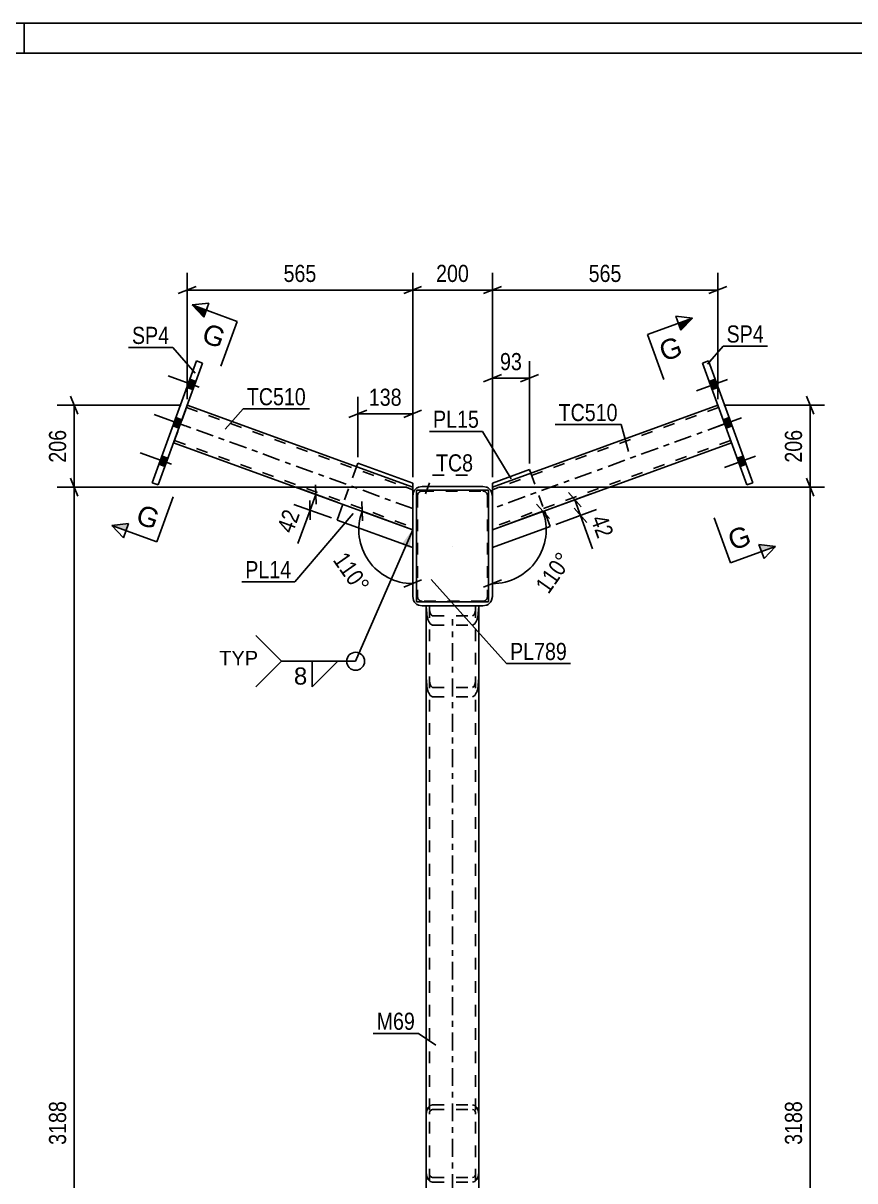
# Model space of a CAD drawing. Header units: millimetres. Extents: x 0 to 841, y 0 to 594.
# Drawn here: x 420.8 to 559.9, y 400.5 to 594 of the extents above; entities that cross this region are included whole.
import ezdxf

# ---------------------------------------------------------------- set-up
doc = ezdxf.new("R2010")
doc.units = ezdxf.units.MM
doc.linetypes.add('DXK_LINE_DOT2', pattern=[3.9198, 1.9599, -1.9599])
doc.linetypes.add('DXK_LINE_DOT3', pattern=[5.9187, 2.979, -0.9799, 0.9799, -0.9799])
doc.styles.add('Arial', font='arial.ttf', dxfattribs={"height": 0.2})
doc.styles.add('Arial Narrow', font='ARIALN.TTF', dxfattribs={"height": 0.2})

# ---------------------------------------------------------------- blocks, each defined once
blk = doc.blocks.new('Unknown-682105598-1132')
at = {"color": 5, "linetype": 'Continuous'}
for p, q in [((841, 594), (0, 594)), ((421, 589), (421, 594)), ((836, 589), (5, 589))]:
    blk.add_line(p, q, dxfattribs=at)
blk = doc.blocks.new('Part-682105598-3285 - 3257')
at = {"color": 7, "linetype": 'DXK_LINE_DOT2'}
for p, q in [((446.02, 523.88), (448.3, 530.14)), ((448.16, 529.76), (485.99, 516)), ((446.16, 524.25), (485.99, 509.75)), ((485.99, 516.42), (485.99, 516.17)), ((485.99, 516), (485.99, 515.96)), ((485.99, 515.96), (485.99, 515.73)), ((485.99, 509.33), (485.99, 514.98))]:
    blk.add_line(p, q, dxfattribs=at)
at = {"color": 2, "linetype": 'Continuous'}
for p, q in [((448.3, 530.14), (485.99, 516.42)), ((446.02, 523.88), (485.99, 509.33)), ((485.99, 516.42), (485.99, 516.36)), ((485.99, 516.36), (485.99, 516.17)), ((485.99, 516.17), (485.99, 515.57)), ((485.99, 515.57), (485.99, 514.98))]:
    blk.add_line(p, q, dxfattribs=at)
at = {"color": 7, "linetype": 'DXK_LINE_DOT3'}
blk.add_line((485.99, 512.88), (447.16, 527.01), dxfattribs=at)
blk = doc.blocks.new('Part-682105598-3269 - 3257')
at = {"color": 7, "linetype": 'DXK_LINE_DOT2'}
for p, q in [((488.25, 496.58), (488.25, 303.92)), ((488.25, 496.58), (497.05, 496.58)), ((488.79, 496.58), (488.79, 303.92)), ((496.52, 496.58), (496.52, 303.92)), ((497.05, 496.58), (497.05, 303.92)), ((488.25, 484.55), (488.34, 483.34)), ((488.83, 483.95), (488.79, 484.55)), ((496.52, 484.55), (496.48, 483.95)), ((496.97, 483.34), (497.05, 484.55)), ((489.32, 482.98), (489.12, 483.1)), ((489.32, 482.98), (495.99, 482.98)), ((496.19, 483.1), (495.99, 482.98)), ((488.91, 481.64), (489.32, 481.4)), ((489.32, 481.4), (495.99, 481.4)), ((495.99, 481.4), (496.4, 481.64)), ((488.91, 306.9), (489.32, 307.14)), ((489.32, 307.14), (495.99, 307.14)), ((495.99, 307.14), (496.4, 306.9)), ((488.25, 303.99), (488.34, 305.2)), ((488.25, 303.92), (497.05, 303.92)), ((488.83, 304.6), (488.79, 303.99)), ((489.32, 305.57), (489.12, 305.45)), ((495.99, 305.57), (489.32, 305.57)), ((496.19, 305.45), (495.99, 305.57)), ((496.52, 303.99), (496.48, 304.6)), ((496.97, 305.2), (497.05, 303.99))]:
    blk.add_line(p, q, dxfattribs=at)
at = {"color": 7, "linetype": 'DXK_LINE_DOT3'}
blk.add_line((492.65, 303.92), (492.65, 494.38), dxfattribs=at)
at = {"color": 7, "linetype": 'DXK_LINE_DOT2'}
for centre, radius, start, end in [((490.66, 484.09), 1.84, 184.5911, 212.8754), ((494.65, 484.09), 1.84, 327.1246, 355.4089), ((492, 483.64), 3.68, 184.5911, 212.8754), ((493.31, 483.64), 3.68, 327.1246, 355.4089), ((492, 304.9), 3.68, 147.1246, 175.4089), ((493.31, 304.9), 3.68, 4.5911, 32.8754), ((490.66, 304.45), 1.84, 147.1246, 175.4089), ((494.65, 304.45), 1.84, 4.5911, 32.8754)]:
    blk.add_arc(centre, radius, start, end, dxfattribs=at)
blk = doc.blocks.new('Part-682105598-3270 - 3257')
at = {"color": 7, "linetype": 'DXK_LINE_DOT2'}
for p, q in [((488.25, 496.58), (488.25, 401.82)), ((497.05, 496.58), (488.25, 496.58)), ((488.34, 495.3), (488.25, 496.51)), ((488.79, 496.58), (488.79, 401.82)), ((488.79, 496.51), (488.83, 495.9)), ((496.48, 495.9), (496.52, 496.51)), ((496.52, 496.58), (496.52, 401.82)), ((497.05, 496.51), (496.97, 495.3)), ((497.05, 496.58), (497.05, 401.82)), ((489.32, 493.36), (488.91, 493.6)), ((489.12, 495.05), (489.32, 494.93)), ((489.32, 494.93), (495.99, 494.93)), ((495.99, 494.93), (496.19, 495.05)), ((496.4, 493.6), (495.99, 493.36)), ((489.32, 493.36), (495.99, 493.36)), ((488.34, 412.25), (488.25, 411.65)), ((488.57, 412.76), (488.34, 412.25)), ((488.91, 413.1), (488.57, 412.76)), ((488.83, 411.95), (488.94, 412.21)), ((489.32, 413.22), (488.91, 413.1)), ((488.94, 412.21), (489.12, 412.38)), ((489.12, 412.38), (489.32, 412.44)), ((489.32, 413.22), (495.99, 413.22)), ((489.32, 412.44), (495.99, 412.44)), ((496.4, 413.1), (495.99, 413.22)), ((495.99, 412.44), (496.19, 412.38)), ((496.19, 412.38), (496.36, 412.21)), ((496.36, 412.21), (496.48, 411.95)), ((496.74, 412.76), (496.4, 413.1)), ((496.97, 412.25), (496.74, 412.76)), ((497.05, 411.65), (496.97, 412.25)), ((488.79, 411.65), (488.83, 411.95)), ((496.48, 411.95), (496.52, 411.65)), ((488.25, 401.82), (488.34, 401.22)), ((488.34, 401.22), (488.57, 400.71)), ((488.57, 400.71), (488.91, 400.37)), ((488.83, 401.52), (488.79, 401.82)), ((488.94, 401.27), (488.83, 401.52)), ((489.12, 401.1), (488.94, 401.27)), ((489.32, 401.04), (489.12, 401.1)), ((489.32, 401.04), (495.99, 401.04)), ((496.19, 401.1), (495.99, 401.04)), ((496.36, 401.27), (496.19, 401.1)), ((496.48, 401.52), (496.36, 401.27)), ((496.4, 400.37), (496.74, 400.71)), ((496.52, 401.82), (496.48, 401.52)), ((496.74, 400.71), (496.97, 401.22)), ((496.97, 401.22), (497.05, 401.82)), ((488.91, 400.37), (489.32, 400.25)), ((489.32, 400.25), (495.99, 400.25)), ((495.99, 400.25), (496.4, 400.37))]:
    blk.add_line(p, q, dxfattribs=at)
for centre, radius, start, end in [((490.66, 496.05), 1.84, 184.5911, 212.8754), ((494.65, 496.05), 1.84, 327.1246, 355.4089), ((492, 495.6), 3.68, 184.5911, 212.8754), ((493.31, 495.6), 3.68, 327.1246, 355.4089)]:
    blk.add_arc(centre, radius, start, end, dxfattribs=at)
blk = doc.blocks.new('Part-682105598-3341 - 3257')
at = {"color": 2, "linetype": 'Continuous'}
for p, q in [((499.32, 516.42), (537.01, 530.14)), ((539.29, 523.88), (499.32, 509.33)), ((499.32, 514.98), (499.32, 516.42))]:
    blk.add_line(p, q, dxfattribs=at)
at = {"color": 7, "linetype": 'DXK_LINE_DOT2'}
for p, q in [((537.15, 529.76), (499.32, 516)), ((537.01, 530.14), (539.29, 523.88)), ((539.15, 524.25), (499.32, 509.75)), ((499.32, 515.57), (499.32, 516)), ((499.32, 514.98), (499.32, 509.33)), ((499.32, 509.75), (499.32, 509.79))]:
    blk.add_line(p, q, dxfattribs=at)
at = {"color": 7, "linetype": 'DXK_LINE_DOT3'}
blk.add_line((538.15, 527.01), (499.32, 512.88), dxfattribs=at)
blk = doc.blocks.new('Part-682105598-3322 - 3257')
at = {"color": 2, "linetype": 'Continuous'}
for p, q in [((486.11, 515.6), (485.99, 514.98)), ((485.99, 514.98), (485.99, 498.18)), ((487.59, 516.58), (486.98, 516.46)), ((487.59, 516.58), (497.72, 516.58)), ((498.33, 516.46), (497.72, 516.58)), ((499.32, 514.98), (499.2, 515.6)), ((499.32, 514.98), (499.32, 498.18)), ((485.99, 498.18), (486.11, 497.57)), ((499.2, 497.57), (499.32, 498.18)), ((486.98, 496.71), (487.59, 496.58)), ((487.59, 496.58), (497.72, 496.58)), ((497.72, 496.58), (498.33, 496.71))]:
    blk.add_line(p, q, dxfattribs=at)
at = {"color": 7, "linetype": 'DXK_LINE_DOT2'}
for p, q in [((485.99, 514.98), (486.11, 515.6)), ((486.85, 515.29), (486.79, 514.98)), ((486.79, 514.98), (486.85, 515.29)), ((486.79, 514.98), (486.79, 498.18)), ((486.98, 516.46), (487.59, 516.58)), ((487.59, 515.78), (487.28, 515.72)), ((487.28, 515.72), (487.59, 515.78)), ((487.59, 515.78), (497.72, 515.78)), ((497.72, 516.58), (498.33, 516.46)), ((498.03, 515.72), (497.72, 515.78)), ((497.72, 515.78), (498.03, 515.72)), ((498.52, 514.98), (498.46, 515.29)), ((498.46, 515.29), (498.52, 514.98)), ((498.52, 514.98), (498.52, 498.18)), ((499.2, 515.6), (499.32, 514.98)), ((486.11, 497.57), (485.99, 498.18)), ((486.79, 498.18), (486.85, 497.88)), ((486.85, 497.88), (486.79, 498.18)), ((487.28, 497.44), (487.59, 497.38)), ((487.59, 497.38), (487.28, 497.44)), ((497.72, 497.38), (487.59, 497.38)), ((497.72, 497.38), (498.03, 497.44)), ((498.03, 497.44), (497.72, 497.38)), ((498.46, 497.88), (498.52, 498.18)), ((498.52, 498.18), (498.46, 497.88)), ((499.32, 498.18), (499.2, 497.57)), ((487.59, 496.58), (486.98, 496.71)), ((498.33, 496.71), (497.72, 496.58))]:
    blk.add_line(p, q, dxfattribs=at)
at = {"color": 7, "linetype": 'DXK_LINE_DOT3'}
blk.add_line((492.65, 506.58), (492.65, 506.58), dxfattribs=at)
at = {"color": 2, "linetype": 'Continuous'}
for centre, start, end in [((487.59, 514.98), 112.5, 157.5), ((497.72, 514.98), 22.5, 67.5), ((487.59, 498.18), 202.5, 247.5), ((497.72, 498.18), 292.5, 337.5)]:
    blk.add_arc(centre, 1.6, start, end, dxfattribs=at)
at = {"color": 7, "linetype": 'DXK_LINE_DOT2'}
for centre, radius, start, end in [((487.59, 514.98), 1.6, 112.5, 157.5), ((487.59, 514.98), 0.8, 112.5, 157.5), ((487.59, 514.98), 0.8, 112.5, 157.5), ((497.72, 514.98), 0.8, 22.5, 67.5), ((497.72, 514.98), 0.8, 22.5, 67.5), ((497.72, 514.98), 1.6, 22.5, 67.5), ((487.59, 498.18), 1.6, 202.5, 247.5), ((487.59, 498.18), 0.8, 202.5, 247.5), ((487.59, 498.18), 0.8, 202.5, 247.5), ((497.72, 498.18), 0.8, 292.5, 337.5), ((497.72, 498.18), 0.8, 292.5, 337.5), ((497.72, 498.18), 1.6, 292.5, 337.5)]:
    blk.add_arc(centre, radius, start, end, dxfattribs=at)
blk = doc.blocks.new('Part-682105598-3356 - 3257')
at = {"color": 2, "linetype": 'Continuous'}
for p, q in [((535.45, 537.55), (534.44, 537.19)), ((541.85, 516.83), (534.44, 537.19)), ((542.86, 517.19), (535.45, 537.55)), ((541.85, 516.83), (542.86, 517.19))]:
    blk.add_line(p, q, dxfattribs=at)
blk = doc.blocks.new('Bolt-682105598-3367 - 3257')
at = {"linetype": 'Continuous'}
for points in [[(537.07, 533.11), (536.56, 534.48), (535.56, 534.12), (536.06, 532.74)], [(537.07, 533.11), (536.56, 534.48), (535.56, 534.12), (536.06, 532.74)], [(537.07, 533.11), (536.56, 534.48), (535.56, 534.12), (536.06, 532.74)], [(539.4, 526.68), (538.9, 528.06), (537.9, 527.7), (538.4, 526.32)], [(539.4, 526.68), (538.9, 528.06), (537.9, 527.7), (538.4, 526.32)], [(541.74, 520.26), (541.24, 521.64), (540.24, 521.28), (540.74, 519.9)], [(541.74, 520.26), (541.24, 521.64), (540.24, 521.28), (540.74, 519.9)], [(541.74, 520.26), (541.24, 521.64), (540.24, 521.28), (540.74, 519.9)]]:
    blk.add_hatch(color=1, dxfattribs=at).paths.add_polyline_path(points)
at = {"color": 1, "linetype": 'Continuous'}
for p, q in [((538.63, 534.46), (533.43, 532.56)), ((538.63, 534.46), (533.43, 532.56)), ((538.63, 534.46), (533.43, 532.56)), ((536.56, 534.48), (535.56, 534.12)), ((536.56, 534.48), (535.56, 534.12)), ((536.56, 534.48), (535.56, 534.12)), ((537.07, 533.11), (536.06, 532.74)), ((537.07, 533.11), (536.06, 532.74)), ((537.07, 533.11), (536.06, 532.74)), ((540.97, 528.03), (535.77, 526.14)), ((540.97, 528.03), (535.77, 526.14)), ((538.9, 528.06), (537.9, 527.7)), ((538.9, 528.06), (537.9, 527.7)), ((539.4, 526.68), (538.4, 526.32)), ((539.4, 526.68), (538.4, 526.32)), ((543.31, 521.61), (538.11, 519.72)), ((543.31, 521.61), (538.11, 519.72)), ((543.31, 521.61), (538.11, 519.72)), ((541.24, 521.64), (540.24, 521.28)), ((541.24, 521.64), (540.24, 521.28)), ((541.24, 521.64), (540.24, 521.28)), ((541.74, 520.26), (540.74, 519.9)), ((541.74, 520.26), (540.74, 519.9)), ((541.74, 520.26), (540.74, 519.9))]:
    blk.add_line(p, q, dxfattribs=at)
blk = doc.blocks.new('Part-682105598-3456 - 3257')
at = {"color": 2, "linetype": 'Continuous'}
for p, q in [((488.25, 496.58), (488.25, 303.92)), ((497.05, 496.58), (497.05, 303.92))]:
    blk.add_line(p, q, dxfattribs=at)
at = {"color": 7, "linetype": 'DXK_LINE_DOT2'}
for p, q in [((497.05, 496.58), (488.25, 496.58)), ((488.79, 496.58), (488.79, 303.92)), ((496.52, 496.58), (496.52, 303.92)), ((497.05, 303.92), (488.25, 303.92))]:
    blk.add_line(p, q, dxfattribs=at)
blk = doc.blocks.new('Part-682105598-3392 - 3257')
at = {"color": 7, "linetype": 'DXK_LINE_DOT2'}
for p, q in [((476.59, 519.84), (474.31, 513.58)), ((485.99, 516.42), (485.99, 506.34))]:
    blk.add_line(p, q, dxfattribs=at)
at = {"color": 2, "linetype": 'Continuous'}
for p, q in [((476.82, 520.47), (476.59, 519.84)), ((476.82, 520.47), (485.99, 517.13)), ((485.99, 517.13), (485.99, 516.42)), ((474.31, 513.58), (473.35, 510.95)), ((473.35, 510.95), (485.99, 506.34))]:
    blk.add_line(p, q, dxfattribs=at)
blk = doc.blocks.new('Part-682105598-3437 - 3257')
at = {"color": 2, "linetype": 'Continuous'}
for p, q in [((449.86, 537.55), (442.45, 517.19)), ((443.45, 516.83), (450.86, 537.19)), ((450.86, 537.19), (449.86, 537.55)), ((442.45, 517.19), (443.45, 516.83))]:
    blk.add_line(p, q, dxfattribs=at)
blk = doc.blocks.new('Part-682105598-3490 - 3257')
at = {"color": 2, "linetype": 'Continuous'}
for p, q in [((505.53, 519.39), (499.32, 517.13)), ((505.53, 519.39), (505.75, 518.76)), ((499.32, 517.13), (499.32, 516.42)), ((508.03, 512.5), (508.99, 509.87)), ((508.99, 509.87), (499.32, 506.35))]:
    blk.add_line(p, q, dxfattribs=at)
at = {"color": 7, "linetype": 'DXK_LINE_DOT2'}
for p, q in [((505.75, 518.76), (508.03, 512.5)), ((499.32, 516.42), (499.32, 506.35))]:
    blk.add_line(p, q, dxfattribs=at)
blk = doc.blocks.new('Bolt-682105598-3504 - 3257')
at = {"linetype": 'Continuous'}
for points in [[(449.25, 532.74), (449.75, 534.12), (448.74, 534.48), (448.24, 533.1)], [(449.25, 532.74), (449.75, 534.12), (448.74, 534.48), (448.24, 533.1)], [(449.25, 532.74), (449.75, 534.12), (448.74, 534.48), (448.24, 533.1)], [(446.91, 526.32), (447.41, 527.7), (446.41, 528.06), (445.91, 526.68)], [(446.91, 526.32), (447.41, 527.7), (446.41, 528.06), (445.91, 526.68)], [(444.57, 519.9), (445.07, 521.28), (444.07, 521.64), (443.57, 520.26)], [(444.57, 519.9), (445.07, 521.28), (444.07, 521.64), (443.57, 520.26)], [(444.57, 519.9), (445.07, 521.28), (444.07, 521.64), (443.57, 520.26)]]:
    blk.add_hatch(color=1, dxfattribs=at).paths.add_polyline_path(points)
at = {"color": 1, "linetype": 'Continuous'}
for p, q in [((450.31, 533.13), (445.11, 535.03)), ((450.31, 533.13), (445.11, 535.03)), ((450.31, 533.13), (445.11, 535.03)), ((449.75, 534.12), (448.74, 534.48)), ((449.75, 534.12), (448.74, 534.48)), ((449.75, 534.12), (448.74, 534.48)), ((449.25, 532.74), (448.24, 533.1)), ((449.25, 532.74), (448.24, 533.1)), ((449.25, 532.74), (448.24, 533.1)), ((447.97, 526.71), (442.77, 528.6)), ((447.97, 526.71), (442.77, 528.6)), ((446.91, 526.32), (445.91, 526.68)), ((446.91, 526.32), (445.91, 526.68)), ((447.41, 527.7), (446.41, 528.06)), ((447.41, 527.7), (446.41, 528.06)), ((445.64, 520.29), (440.44, 522.18)), ((445.64, 520.29), (440.44, 522.18)), ((445.64, 520.29), (440.44, 522.18)), ((445.07, 521.28), (444.07, 521.64)), ((445.07, 521.28), (444.07, 521.64)), ((445.07, 521.28), (444.07, 521.64)), ((444.57, 519.9), (443.57, 520.26)), ((444.57, 519.9), (443.57, 520.26)), ((444.57, 519.9), (443.57, 520.26))]:
    blk.add_line(p, q, dxfattribs=at)
blk = doc.blocks.new('Part-682105598-32545 - 3257')
at = {"color": 2, "linetype": 'Continuous'}
for p, q in [((486.65, 497.25), (486.65, 515.92)), ((498.65, 515.92), (486.65, 515.92)), ((498.65, 497.25), (498.65, 515.92)), ((498.65, 497.25), (486.65, 497.25))]:
    blk.add_line(p, q, dxfattribs=at)
blk = doc.blocks.new('StraightDimension-682105598-29809 - 3257')
at = {"color": 7, "linetype": 'Continuous'}
for p, q in [((485.99, 518.13), (485.99, 552.24)), ((499.32, 518.13), (499.32, 552.24)), ((487.49, 549.99), (484.49, 548.79)), ((497.82, 548.79), (500.82, 549.99)), ((485.99, 549.39), (499.32, 549.39))]:
    blk.add_line(p, q, dxfattribs=at)
at = {"color": 0}
blk.add_wipeout([(496, 550.14), (496, 554.34), (489.31, 554.34), (489.31, 550.14)], dxfattribs=at)
at = {"color": 3, "style": 'Arial Narrow'}
blk.add_text('200', height=2.863, dxfattribs=at).set_placement((489.91, 550.74))
blk = doc.blocks.new('StraightDimension-682105598-30022 - 3257')
at = {"color": 7, "linetype": 'Continuous'}
for p, q in [((476.82, 521.47), (476.82, 531.54)), ((485.99, 518.13), (485.99, 531.54)), ((475.32, 528.09), (478.32, 529.29)), ((476.82, 528.69), (485.99, 528.69)), ((487.49, 529.29), (484.49, 528.09))]:
    blk.add_line(p, q, dxfattribs=at)
at = {"color": 0}
blk.add_wipeout([(484.75, 529.44), (484.75, 533.64), (478.06, 533.64), (478.06, 529.44)], dxfattribs=at)
at = {"color": 3, "style": 'Arial Narrow'}
blk.add_text('138', height=2.863, dxfattribs=at).set_placement((478.66, 530.04))
blk = doc.blocks.new('StraightDimension-682105598-12522 - 3257')
at = {"color": 7, "linetype": 'Continuous'}
for p, q in [((469.73, 516.84), (469.83, 513.61)), ((473.37, 513.92), (467.1, 516.2)), ((468.82, 512.6), (469.78, 515.23)), ((472.41, 511.29), (466.14, 513.57)), ((468.87, 510.98), (468.77, 514.21))]:
    blk.add_line(p, q, dxfattribs=at)
at = {"color": 0}
blk.add_wipeout([(467.94, 512.36), (463.99, 513.8), (462.33, 509.23), (466.27, 507.8)], dxfattribs=at)
at = {"color": 7, "linetype": 'Continuous'}
blk.add_line((468.82, 512.6), (466.8, 507.05), dxfattribs=at)
blk.add_line((468.82, 512.6), (466.8, 507.05), dxfattribs=at)
at = {"color": 3, "style": 'Arial Narrow'}
blk.add_text('42', height=2.863, rotation=69.9983, dxfattribs=at).set_placement((465.92, 508.56))
blk = doc.blocks.new('StraightDimension-682105598-12540 - 3257')
at = {"color": 7, "linetype": 'Continuous'}
for p, q in [((508.97, 512.84), (515.79, 515.32)), ((512.03, 515.55), (514.19, 513.14)), ((515.14, 510.51), (512.99, 512.92)), ((513.11, 514.35), (514.07, 511.71)), ((509.93, 510.21), (516.74, 512.69))]:
    blk.add_line(p, q, dxfattribs=at)
at = {"color": 0}
blk.add_wipeout([(516.61, 506.91), (520.56, 508.35), (518.9, 512.91), (514.95, 511.48)], dxfattribs=at)
at = {"color": 7, "linetype": 'Continuous'}
blk.add_line((514.07, 511.71), (516.09, 506.16), dxfattribs=at)
blk.add_line((514.07, 511.71), (516.09, 506.16), dxfattribs=at)
at = {"color": 3, "style": 'Arial Narrow'}
blk.add_text('42', height=2.863, rotation=-69.9983, dxfattribs=at).set_placement((515.72, 511.12))
blk = doc.blocks.new('AngleDimension-682105598-12663 - 3257')
at = {"color": 7, "linetype": 'Continuous'}
for p, q in [((477.58, 510.79), (477.48, 514.02)), ((477.53, 512.41), (485.99, 509.33)), ((485.99, 500.33), (485.99, 509.33)), ((485.99, 508.33), (485.99, 500.33)), ((484.49, 499.73), (487.49, 500.93))]:
    blk.add_line(p, q, dxfattribs=at)
blk.add_arc((485.99, 509.33), 9, 160.0003, 270, dxfattribs=at)
at = {"color": 0}
blk.add_wipeout([(476.46, 497.6), (479.91, 500.01), (475.15, 506.8), (471.71, 504.39)], dxfattribs=at)
at = {"color": 3, "style": 'Arial Narrow'}
blk.add_text('110°', height=2.863, rotation=-54.9982, dxfattribs=at).set_placement((472.55, 504.24))
blk = doc.blocks.new('AngleDimension-682105598-12674 - 3257')
at = {"color": 7, "linetype": 'Continuous'}
for p, q in [((508.85, 511.2), (506.7, 513.61)), ((507.78, 512.41), (499.32, 509.33)), ((499.32, 500.33), (499.32, 509.33)), ((499.32, 508.33), (499.32, 500.33)), ((500.82, 500.93), (497.82, 499.73))]:
    blk.add_line(p, q, dxfattribs=at)
blk.add_arc((499.32, 509.33), 9, 270, 20.0002, dxfattribs=at)
at = {"color": 0}
blk.add_wipeout([(513.6, 504.39), (510.16, 506.8), (505.4, 500.01), (508.84, 497.6)], dxfattribs=at)
at = {"color": 3, "style": 'Arial Narrow'}
blk.add_text('110°', height=2.863, rotation=54.9982, dxfattribs=at).set_placement((508.7, 498.44))
blk = doc.blocks.new('StraightDimension-682105598-29603 - 3257')
at = {"color": 7, "linetype": 'Continuous'}
for p, q in [((429.98, 528.64), (428.78, 531.64)), ((447.3, 530.14), (426.53, 530.14)), ((429.38, 516.42), (429.38, 530.14)), ((428.78, 517.92), (429.98, 514.92)), ((484.99, 516.42), (426.53, 516.42))]:
    blk.add_line(p, q, dxfattribs=at)
at = {"color": 0}
blk.add_wipeout([(428.63, 526.62), (424.43, 526.62), (424.43, 519.94), (428.63, 519.94)], dxfattribs=at)
at = {"color": 3, "style": 'Arial Narrow'}
blk.add_text('206', height=2.863, rotation=90.0002, dxfattribs=at).set_placement((428.03, 520.54))
blk = doc.blocks.new('StraightDimension-682105598-29604 - 3257')
at = {"color": 7, "linetype": 'Continuous'}
for p, q in [((429.98, 514.92), (428.78, 517.92)), ((484.99, 516.42), (426.53, 516.42)), ((429.38, 303.92), (429.38, 516.42))]:
    blk.add_line(p, q, dxfattribs=at)
at = {"color": 0}
blk.add_wipeout([(428.63, 414.42), (424.43, 414.42), (424.43, 405.91), (428.63, 405.91)], dxfattribs=at)
at = {"color": 3, "style": 'Arial Narrow'}
blk.add_text('3188', height=2.863, rotation=90.0002, dxfattribs=at).set_placement((428.03, 406.51))
blk = doc.blocks.new('StraightDimension-682105598-29808 - 3257')
at = {"color": 7, "linetype": 'Continuous'}
for p, q in [((499.32, 518.13), (499.32, 552.24)), ((537.01, 531.14), (537.01, 552.24)), ((500.82, 549.99), (497.82, 548.79)), ((535.51, 548.79), (538.51, 549.99)), ((499.32, 549.39), (537.01, 549.39))]:
    blk.add_line(p, q, dxfattribs=at)
at = {"color": 0}
blk.add_wipeout([(521.51, 550.14), (521.51, 554.34), (514.82, 554.34), (514.82, 550.14)], dxfattribs=at)
at = {"color": 3, "style": 'Arial Narrow'}
blk.add_text('565', height=2.863, dxfattribs=at).set_placement((515.42, 550.74))
blk = doc.blocks.new('StraightDimension-682105598-29810 - 3257')
at = {"color": 7, "linetype": 'Continuous'}
for p, q in [((448.3, 531.14), (448.3, 552.24)), ((485.99, 518.13), (485.99, 552.24)), ((449.8, 549.99), (446.8, 548.79)), ((484.49, 548.79), (487.49, 549.99)), ((448.3, 549.39), (485.99, 549.39))]:
    blk.add_line(p, q, dxfattribs=at)
at = {"color": 0}
blk.add_wipeout([(470.49, 550.14), (470.49, 554.34), (463.8, 554.34), (463.8, 550.14)], dxfattribs=at)
at = {"color": 3, "style": 'Arial Narrow'}
blk.add_text('565', height=2.863, dxfattribs=at).set_placement((464.4, 550.74))
blk = doc.blocks.new('StraightDimension-682105598-29919 - 3257')
at = {"color": 7, "linetype": 'Continuous'}
for p, q in [((553.05, 528.64), (551.85, 531.64)), ((538.01, 530.14), (554.85, 530.14)), ((552.45, 516.42), (552.45, 530.14)), ((551.85, 517.92), (553.05, 514.92)), ((500.32, 516.42), (554.85, 516.42))]:
    blk.add_line(p, q, dxfattribs=at)
at = {"color": 0}
blk.add_wipeout([(551.7, 526.62), (547.5, 526.62), (547.5, 519.94), (551.7, 519.94)], dxfattribs=at)
at = {"color": 3, "style": 'Arial Narrow'}
blk.add_text('206', height=2.863, rotation=90.0002, dxfattribs=at).set_placement((551.1, 520.54))
blk = doc.blocks.new('StraightDimension-682105598-29920 - 3257')
at = {"color": 7, "linetype": 'Continuous'}
for p, q in [((553.05, 514.92), (551.85, 517.92)), ((500.32, 516.42), (554.85, 516.42)), ((552.45, 303.92), (552.45, 516.42))]:
    blk.add_line(p, q, dxfattribs=at)
at = {"color": 0}
blk.add_wipeout([(551.7, 414.43), (547.5, 414.43), (547.5, 405.91), (551.7, 405.91)], dxfattribs=at)
at = {"color": 3, "style": 'Arial Narrow'}
blk.add_text('3188', height=2.863, rotation=90.0002, dxfattribs=at).set_placement((551.1, 406.51))
blk = doc.blocks.new('StraightDimension-682105598-30040 - 3257')
at = {"color": 7, "linetype": 'Continuous'}
for p, q in [((499.32, 518.13), (499.32, 537.5)), ((505.53, 520.39), (505.53, 537.5)), ((497.82, 534.05), (500.82, 535.25)), ((499.32, 534.65), (505.53, 534.65)), ((507.03, 535.25), (504.03, 534.05))]:
    blk.add_line(p, q, dxfattribs=at)
at = {"color": 0}
blk.add_wipeout([(504.85, 535.4), (504.85, 539.6), (500, 539.6), (500, 535.4)], dxfattribs=at)
at = {"color": 3, "style": 'Arial Narrow'}
blk.add_text('93', height=2.863, dxfattribs=at).set_placement((500.6, 536))
blk = doc.blocks.new('Mark-682105598-12327 - 3257')
at = {"color": 0}
blk.add_wipeout([(486.36, 425.74), (486.36, 428.74), (479.97, 428.74), (479.97, 425.74)], dxfattribs=at)
blk.add_wipeout([(486.36, 425.74), (486.36, 428.74), (479.97, 428.74), (479.97, 425.74)], dxfattribs=at)
at = {"color": 30, "linetype": 'Continuous'}
for p in [(479.37, 425.14), (489.84, 423.19)]:
    blk.add_line(p, (486.96, 425.14), dxfattribs=at)
at = {"color": 3, "style": 'Arial Narrow'}
blk.add_text('M69', height=2.863, dxfattribs=at).set_placement((479.97, 425.74))
blk = doc.blocks.new('Mark-682105598-12233 - 3257')
at = {"color": 0}
blk.add_wipeout([(497.08, 526.37), (497.08, 529.37), (489.4, 529.37), (489.4, 526.37)], dxfattribs=at)
blk.add_wipeout([(497.08, 526.37), (497.08, 529.37), (489.4, 529.37), (489.4, 526.37)], dxfattribs=at)
at = {"color": 30, "linetype": 'Continuous'}
for p in [(488.8, 525.77), (502.46, 517.81)]:
    blk.add_line(p, (497.68, 525.77), dxfattribs=at)
at = {"color": 3, "style": 'Arial Narrow'}
blk.add_text('PL15', height=2.863, dxfattribs=at).set_placement((489.4, 526.37))
blk = doc.blocks.new('SectionMark-682105598-17133 - 3257')
at = {"linetype": 'Continuous'}
blk.add_hatch(color=6, dxfattribs=at).paths.add_polyline_path([(438.47, 510.35), (438.04, 509.17), (435.69, 510.03)])
at = {"color": 6, "linetype": 'Continuous'}
for p, q in [((449.11, 546.9), (451.89, 547.22)), ((435.69, 510.03), (438.47, 510.35)), ((437.62, 508), (435.69, 510.03)), ((438.47, 510.35), (437.62, 508))]:
    blk.add_line(p, q, dxfattribs=at)
at = {"color": 0, "linetype": 'Continuous'}
for points in [[(453.9, 539.57), (455.09, 542.86), (451.68, 544.1), (450.48, 540.81)], [(442.87, 509.28), (444.07, 512.56), (440.66, 513.81), (439.46, 510.52)]]:
    blk.add_wipeout(points, dxfattribs=at)
at = {"linetype": 'Continuous'}
blk.add_hatch(color=6, dxfattribs=at).paths.add_polyline_path([(451.46, 546.04), (451.04, 544.87), (449.11, 546.9)])
at = {"color": 6, "linetype": 'Continuous'}
for p, q in [((456.63, 544.16), (449.11, 546.9)), ((449.11, 546.9), (451.04, 544.87)), ((451.04, 544.87), (451.89, 547.22)), ((456.63, 544.16), (453.89, 536.64)), ((443.21, 507.29), (445.95, 514.81)), ((443.21, 507.29), (435.69, 510.03))]:
    blk.add_line(p, q, dxfattribs=at)
at = {"color": 3, "linetype": 'Continuous', "style": 'Arial'}
for p in [(450.48, 540.81), (439.46, 510.52)]:
    blk.add_text('G', height=3.34, rotation=-20.002, dxfattribs=at).set_placement(p)
blk = doc.blocks.new('Mark-682105598-12203 - 3257')
at = {"color": 0}
blk.add_wipeout([(496.1, 519.07), (496.1, 522.07), (489.89, 522.07), (489.89, 519.07)], dxfattribs=at)
blk.add_wipeout([(496.1, 519.07), (496.1, 522.07), (489.89, 522.07), (489.89, 519.07)], dxfattribs=at)
at = {"color": 30, "linetype": 'DXK_LINE_DOT2'}
for p, q in [((488.16, 515.35), (489.29, 518.47)), ((489.29, 518.47), (496.7, 518.47))]:
    blk.add_line(p, q, dxfattribs=at)
at = {"color": 3, "style": 'Arial Narrow'}
blk.add_text('TC8', height=2.863, dxfattribs=at).set_placement((489.89, 519.07))
blk = doc.blocks.new('Mark-682105598-12206 - 3257')
at = {"color": 0}
blk.add_wipeout([(520.26, 527.49), (520.26, 530.49), (510.4, 530.49), (510.4, 527.49)], dxfattribs=at)
blk.add_wipeout([(520.26, 527.49), (520.26, 530.49), (510.4, 530.49), (510.4, 527.49)], dxfattribs=at)
at = {"color": 30, "linetype": 'Continuous'}
for p in [(509.8, 526.89), (522.09, 522.38)]:
    blk.add_line(p, (520.86, 526.89), dxfattribs=at)
at = {"color": 3, "style": 'Arial Narrow'}
blk.add_text('TC510', height=2.863, dxfattribs=at).set_placement((510.4, 527.49))
blk = doc.blocks.new('Mark-682105598-12215 - 3257')
at = {"color": 0}
blk.add_wipeout([(544.7, 540.61), (544.7, 543.61), (538.49, 543.61), (538.49, 540.61)], dxfattribs=at)
blk.add_wipeout([(544.7, 540.61), (544.7, 543.61), (538.49, 543.61), (538.49, 540.61)], dxfattribs=at)
at = {"color": 30, "linetype": 'Continuous'}
for p, q in [((535.3, 537), (537.89, 540.01)), ((537.89, 540.01), (545.3, 540.01))]:
    blk.add_line(p, q, dxfattribs=at)
at = {"color": 3, "style": 'Arial Narrow'}
blk.add_text('SP4', height=2.863, dxfattribs=at).set_placement((538.49, 540.61))
blk = doc.blocks.new('Mark-682105598-12218 - 3257')
at = {"color": 0}
blk.add_wipeout([(465.68, 501.23), (465.68, 504.23), (458, 504.23), (458, 501.23)], dxfattribs=at)
blk.add_wipeout([(465.68, 501.23), (465.68, 504.23), (458, 504.23), (458, 501.23)], dxfattribs=at)
at = {"color": 30, "linetype": 'Continuous'}
for p in [(476.03, 512.06), (457.4, 500.63)]:
    blk.add_line(p, (466.28, 500.63), dxfattribs=at)
at = {"color": 3, "style": 'Arial Narrow'}
blk.add_text('PL14', height=2.863, dxfattribs=at).set_placement((458, 501.23))
blk = doc.blocks.new('Mark-682105598-12224 - 3257')
at = {"color": 0}
blk.add_wipeout([(445.26, 540.38), (445.26, 543.38), (439.05, 543.38), (439.05, 540.38)], dxfattribs=at)
blk.add_wipeout([(445.26, 540.38), (445.26, 543.38), (439.05, 543.38), (439.05, 540.38)], dxfattribs=at)
at = {"color": 30, "linetype": 'Continuous'}
for p in [(438.45, 539.78), (449.59, 535.47)]:
    blk.add_line(p, (445.86, 539.78), dxfattribs=at)
at = {"color": 3, "style": 'Arial Narrow'}
blk.add_text('SP4', height=2.863, dxfattribs=at).set_placement((439.05, 540.38))
blk = doc.blocks.new('Mark-682105598-12616 - 3257')
at = {"color": 0}
blk.add_wipeout([(468.13, 530.13), (468.13, 533.13), (458.26, 533.13), (458.26, 530.13)], dxfattribs=at)
blk.add_wipeout([(468.13, 530.13), (468.13, 533.13), (458.26, 533.13), (458.26, 530.13)], dxfattribs=at)
at = {"color": 30, "linetype": 'Continuous'}
for p, q in [((454.66, 526.15), (457.66, 529.53)), ((457.66, 529.53), (468.73, 529.53))]:
    blk.add_line(p, q, dxfattribs=at)
at = {"color": 3, "style": 'Arial Narrow'}
blk.add_text('TC510', height=2.863, dxfattribs=at).set_placement((458.26, 530.13))
blk = doc.blocks.new('SectionMark-682105598-17132 - 3257')
at = {"linetype": 'Continuous'}
blk.add_hatch(color=6, dxfattribs=at).paths.add_polyline_path([(544.32, 505.68), (543.89, 506.86), (546.67, 506.54)])
at = {"color": 6, "linetype": 'Continuous'}
for p, q in [((530, 545.03), (532.78, 544.71)), ((546.67, 506.54), (543.89, 506.86)), ((543.89, 506.86), (544.75, 504.51)), ((546.67, 506.54), (544.75, 504.51))]:
    blk.add_line(p, q, dxfattribs=at)
at = {"color": 0, "linetype": 'Continuous'}
for points in [[(531.41, 538.62), (530.21, 541.91), (526.8, 540.67), (527.99, 537.38)], [(542.9, 507.03), (541.71, 510.32), (538.3, 509.08), (539.49, 505.79)]]:
    blk.add_wipeout(points, dxfattribs=at)
at = {"linetype": 'Continuous'}
blk.add_hatch(color=6, dxfattribs=at).paths.add_polyline_path([(530.86, 542.68), (530.43, 543.85), (532.78, 544.71)])
at = {"color": 6, "linetype": 'Continuous'}
for p, q in [((525.26, 541.97), (532.78, 544.71)), ((530.86, 542.68), (530, 545.03)), ((532.78, 544.71), (530.86, 542.68)), ((525.26, 541.97), (528, 534.45)), ((539.15, 503.8), (536.42, 511.32)), ((539.15, 503.8), (546.67, 506.54))]:
    blk.add_line(p, q, dxfattribs=at)
at = {"color": 3, "linetype": 'Continuous', "style": 'Arial'}
for p in [(527.99, 537.38), (539.49, 505.79)]:
    blk.add_text('G', height=3.34, rotation=20.002, dxfattribs=at).set_placement(p)
blk = doc.blocks.new('WeldMark-682105598-24298 - 3257')
at = {"linetype": 'Continuous'}
blk.add_hatch(color=30, dxfattribs=at).paths.add_polyline_path([(484.11, 506.87), (485.99, 509.33), (485.48, 506.28)])
at = {"color": 30, "linetype": 'Continuous'}
blk.add_line((485.99, 509.33), (476.45, 487.34), dxfattribs=at)
at = {"color": 3, "linetype": 'Continuous'}
for q in [(459.74, 491.63), (459.74, 483.05)]:
    blk.add_line((464.03, 487.34), q, dxfattribs=at)
for start, end in [(90, 270), (270, 90)]:
    blk.add_arc((476.45, 487.34), 1.5, start, end, dxfattribs=at)
at = {"color": 0}
blk.add_wipeout([(468.55, 483.24), (468.55, 486.64), (465.93, 486.64), (465.93, 483.24)], dxfattribs=at)
at = {"color": 30, "linetype": 'Continuous'}
blk.add_line((464.03, 487.34), (476.45, 487.34), dxfattribs=at)
at = {"color": 3, "linetype": 'Continuous'}
for p, q in [((469.21, 487.34), (473.49, 487.34)), ((473.49, 487.34), (469.21, 483.05)), ((469.21, 483.05), (469.21, 487.34))]:
    blk.add_line(p, q, dxfattribs=at)
at = {"color": 3, "style": 'Arial'}
blk.add_text('8', height=2.87, dxfattribs=at).set_placement((466.13, 483.44))
at = {"color": 0, "linetype": 'Continuous'}
blk.add_wipeout([(460.13, 486.69), (460.13, 489.19), (453.65, 489.19), (453.65, 486.69)], dxfattribs=at)
blk.add_wipeout([(460.13, 486.69), (460.13, 489.19), (453.65, 489.19), (453.65, 486.69)], dxfattribs=at)
at = {"color": 3, "linetype": 'Continuous', "style": 'Arial'}
blk.add_text('TYP', height=2.388, dxfattribs=at).set_placement((453.65, 486.69))
blk = doc.blocks.new('Mark-682105598-32625 - 3257')
at = {"color": 0}
blk.add_wipeout([(511.79, 487.55), (511.79, 490.55), (502.28, 490.55), (502.28, 487.55)], dxfattribs=at)
blk.add_wipeout([(511.79, 487.55), (511.79, 490.55), (502.28, 490.55), (502.28, 487.55)], dxfattribs=at)
at = {"color": 30, "linetype": 'Continuous'}
for p, q in [((489.07, 501), (501.68, 486.95)), ((501.68, 486.95), (512.39, 486.95))]:
    blk.add_line(p, q, dxfattribs=at)
at = {"color": 3, "style": 'Arial Narrow'}
blk.add_text('PL789', height=2.863, dxfattribs=at).set_placement((502.28, 487.55))

msp = doc.modelspace()

# ---------------------------------------------------------------- block references
for name in ['Unknown-682105598-1132', 'Part-682105598-3437 - 3257', 'Part-682105598-3356 - 3257', 'Bolt-682105598-3504 - 3257', 'Bolt-682105598-3367 - 3257', 'Part-682105598-3285 - 3257', 'Part-682105598-3341 - 3257', 'Part-682105598-3392 - 3257', 'Part-682105598-3490 - 3257', 'Part-682105598-3322 - 3257', 'Part-682105598-32545 - 3257', 'Part-682105598-3269 - 3257', 'Part-682105598-3270 - 3257', 'Part-682105598-3456 - 3257']:
    msp.add_blockref(name, (0, 0))

# ---------------------------------------------------------------- next in the draw order: block references
for name in ['StraightDimension-682105598-29809 - 3257', 'StraightDimension-682105598-12522 - 3257', 'StraightDimension-682105598-12540 - 3257']:
    msp.add_blockref(name, (0, 0))

# ---------------------------------------------------------------- next in the draw order: block references
for name in ['StraightDimension-682105598-29808 - 3257', 'StraightDimension-682105598-30022 - 3257', 'AngleDimension-682105598-12663 - 3257', 'AngleDimension-682105598-12674 - 3257']:
    msp.add_blockref(name, (0, 0))

# ---------------------------------------------------------------- next in the draw order: block references
for name in ['Mark-682105598-12215 - 3257', 'StraightDimension-682105598-29603 - 3257', 'StraightDimension-682105598-29919 - 3257']:
    msp.add_blockref(name, (0, 0))

# ---------------------------------------------------------------- next in the draw order: block references
for name in ['Mark-682105598-12206 - 3257', 'StraightDimension-682105598-29604 - 3257', 'StraightDimension-682105598-29920 - 3257']:
    msp.add_blockref(name, (0, 0))

# ---------------------------------------------------------------- next in the draw order: block references
for name in ['StraightDimension-682105598-29810 - 3257', 'SectionMark-682105598-17132 - 3257', 'StraightDimension-682105598-30040 - 3257', 'Mark-682105598-32625 - 3257', 'Mark-682105598-12327 - 3257']:
    msp.add_blockref(name, (0, 0))

# ---------------------------------------------------------------- next in the draw order: block references
for name in ['SectionMark-682105598-17133 - 3257', 'Mark-682105598-12233 - 3257']:
    msp.add_blockref(name, (0, 0))

# ---------------------------------------------------------------- next in the draw order: block references
for name in ['Mark-682105598-12224 - 3257', 'Mark-682105598-12616 - 3257', 'Mark-682105598-12203 - 3257', 'Mark-682105598-12218 - 3257']:
    msp.add_blockref(name, (0, 0))

# ---------------------------------------------------------------- next in the draw order: block references
msp.add_blockref('WeldMark-682105598-24298 - 3257', (0, 0))

doc.saveas('drawing.dxf')
